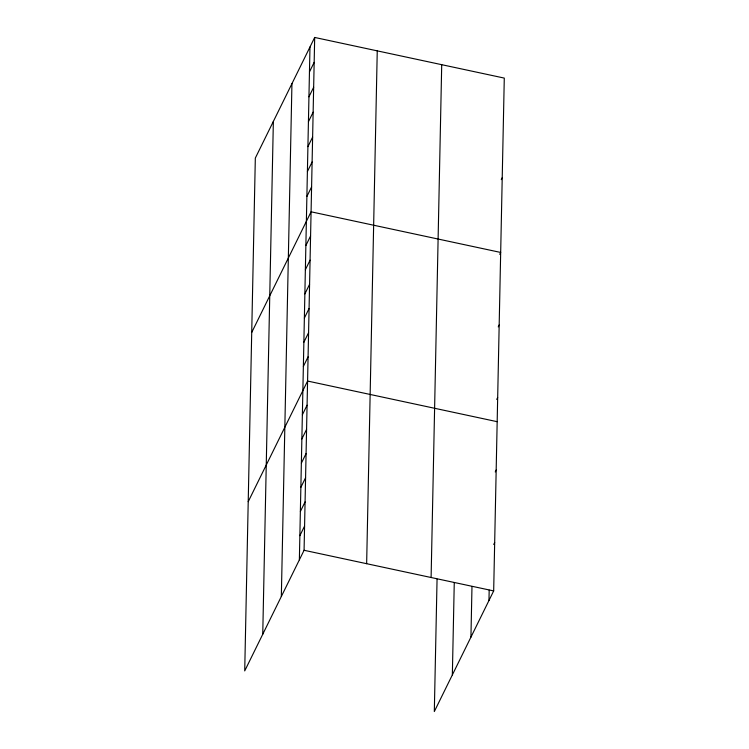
<?xml version="1.0" encoding="UTF-8"?>
<svg xmlns="http://www.w3.org/2000/svg" width="749" height="749" viewBox="0 0 749 749"><rect width="100%" height="100%" fill="white"/><g stroke="black" fill="none" stroke-linecap="round" stroke-linejoin="round"><path stroke-width="1.12" d="M262.749 634.253L273.357 121.432M281.334 596.494L291.941 83.663M299.366 559.84L309.974 47.018M314.683 37.45L255.325 158.076L244.717 670.907L304.075 550.281L314.683 37.45L504.283 78.093L493.675 590.924L434.317 711.55L437.06 579.155M366.645 563.688L377.253 50.857M431.106 577.507L441.713 64.676M452.349 674.896L454.259 582.797M470.934 637.137L471.982 586.486M488.966 600.483L489.181 590.128M309.459 71.923L314.168 62.354M308.944 96.836L313.653 87.268M308.429 121.741L313.138 112.172M307.914 146.654L312.623 137.086M307.399 171.558L312.108 161.99M306.884 196.472L311.593 186.904M251.72 332.444L311.078 211.808L500.678 252.45L499.733 254.37M305.873 245.55L310.573 235.991M305.367 269.734L310.077 260.165M304.871 293.908L309.571 284.339M304.366 318.082L309.075 308.513M303.869 342.256L308.579 332.696M303.364 366.43L308.073 356.87M248.219 501.671L307.577 381.044L497.177 421.687M302.371 414.787L307.071 405.218M301.866 438.961L306.575 429.392M301.37 463.135L306.079 453.576M300.864 487.318L305.573 477.75M300.368 511.492L305.077 501.924M299.872 535.666L304.571 526.098M501.278 179.638L502.223 177.728M498.235 326.892L499.18 324.982M496.737 399.423L497.673 397.513M495.239 471.954L496.175 470.035M493.731 544.476L494.677 542.566M304.075 550.281L493.675 590.924"/></g></svg>
